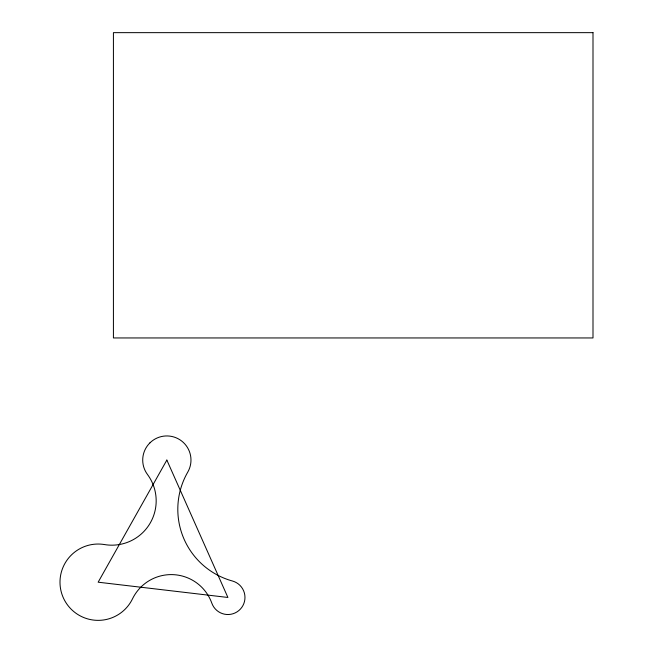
<?xml version="1.0" encoding="UTF-8"?>
<svg xmlns="http://www.w3.org/2000/svg" width="653" height="653" viewBox="0 0 653 653"><rect width="100%" height="100%" fill="white"/><g stroke="black" fill="none" stroke-linecap="round" stroke-linejoin="round"><path stroke-width="0.98" d="M166.85 460.079L98.154 582.198L227.905 597.462L166.85 460.079M592.997 32.65L113.418 32.65L113.418 337.952L592.997 337.952L592.997 32.65M149.97 442.824A24.137 24.137 0 0 0 147.456 474.445A44.331 44.331 0 0 1 104.48 544.561A38.16 38.16 0 0 0 61.292 572.322A38.16 38.16 0 0 0 84.817 617.958A38.16 38.16 0 0 0 132.477 598.874A43.098 43.098 0 0 1 211.833 603.201A17.068 17.068 0 0 0 240.41 609.078A17.068 17.068 0 0 0 232.444 581.007A74.393 74.393 0 0 1 187.754 472.127A24.137 24.137 0 0 0 181.64 441.004A24.137 24.137 0 0 0 149.97 442.824"/></g></svg>
